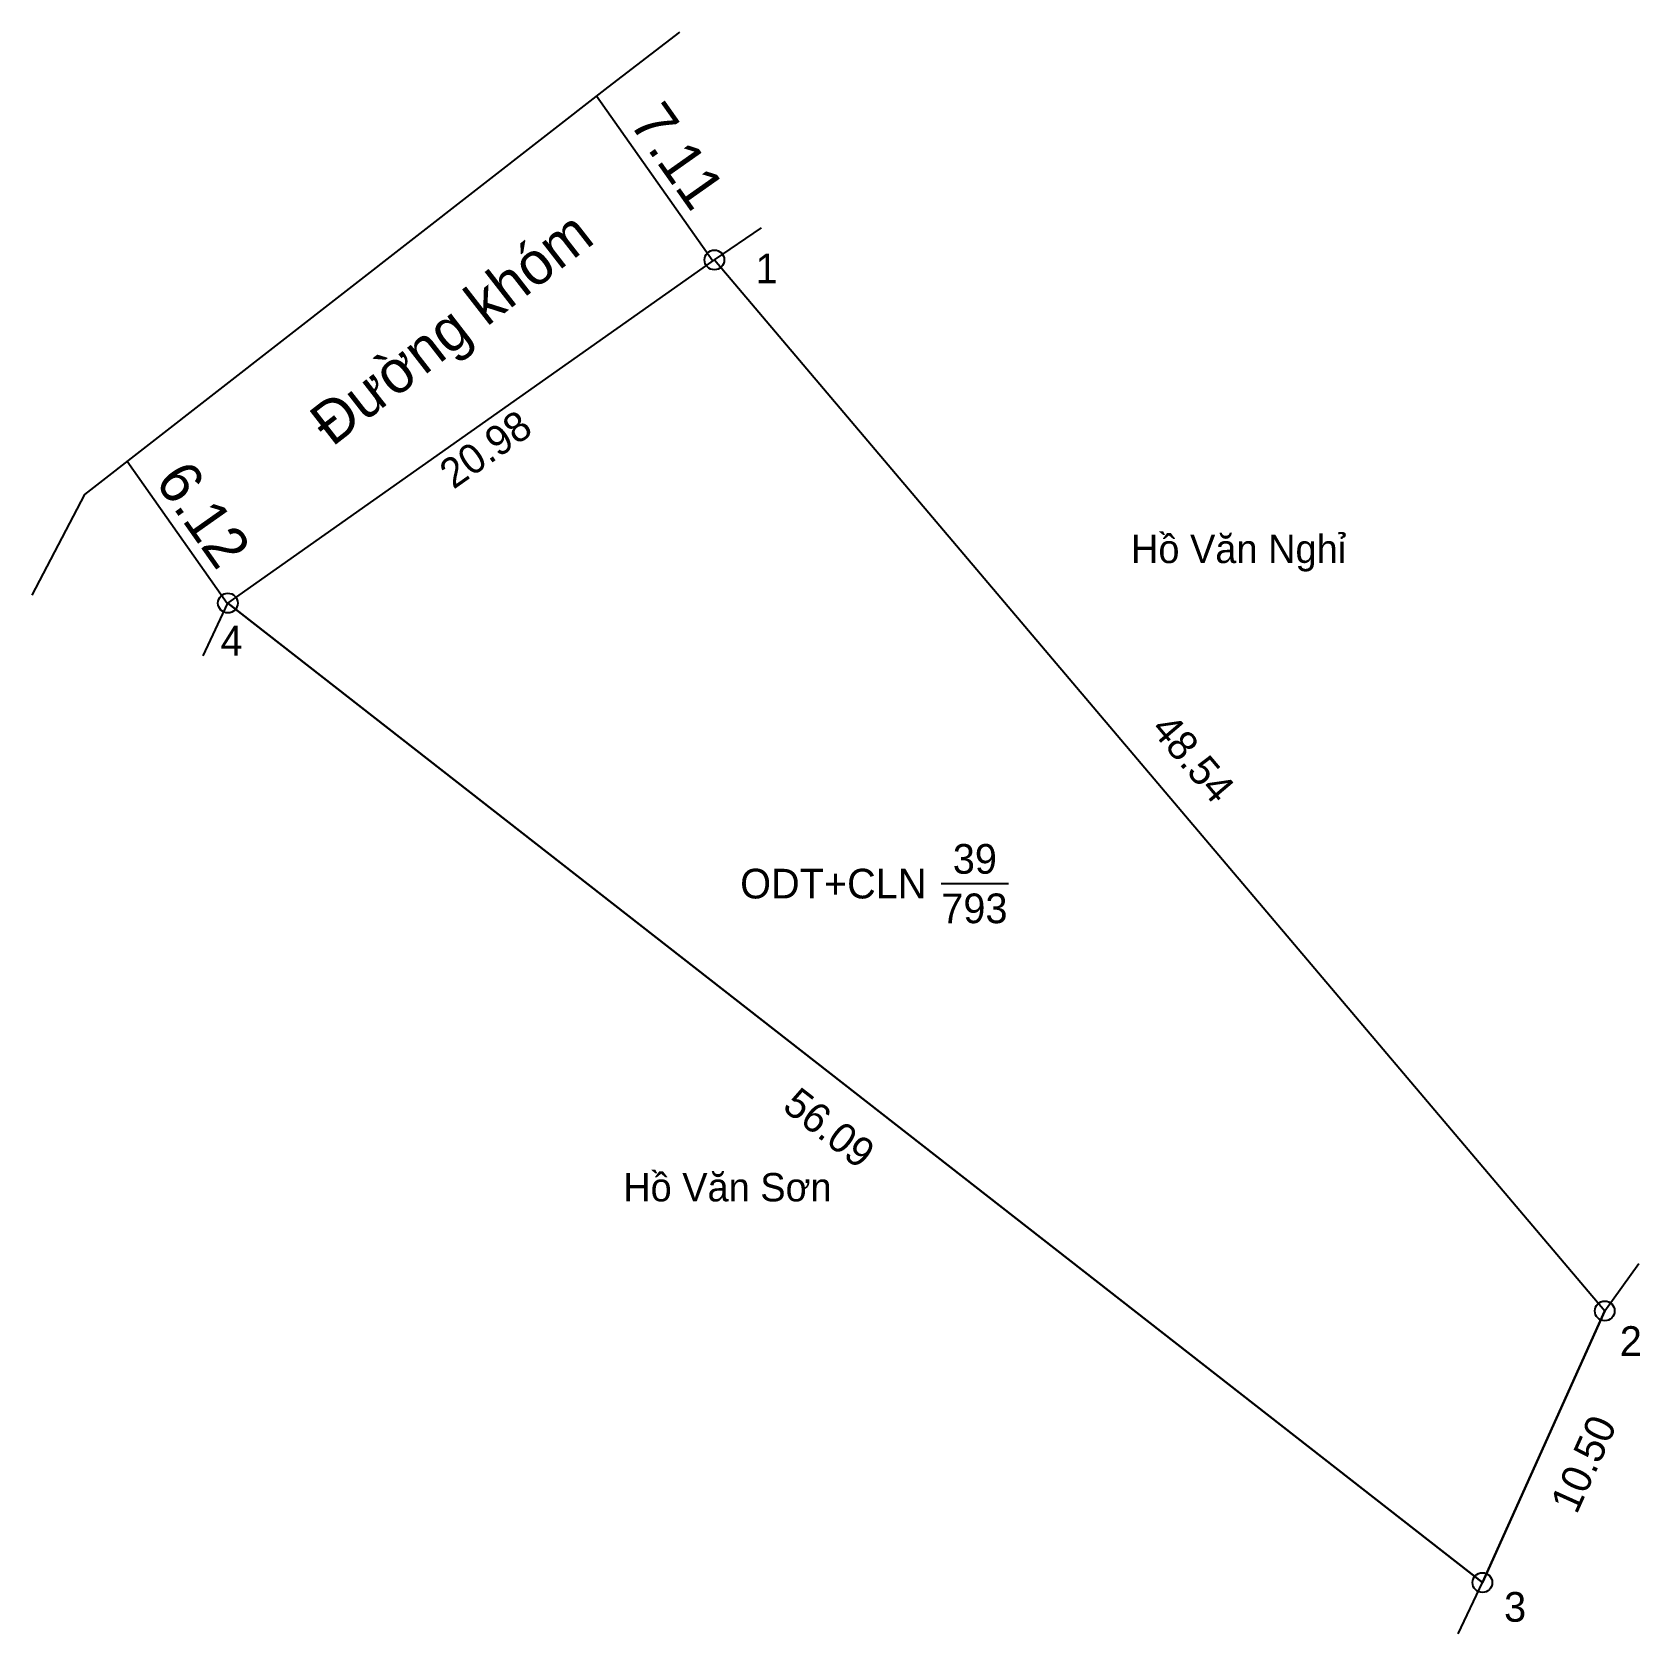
# Model space of a CAD drawing. Extents: x 535870.2 to 535926.8, y 1839172.3 to 1839228.7.
import ezdxf

# ---------------------------------------------------------------- set-up
doc = ezdxf.new("R2010")
doc.units = 0
for name, color, linetype in [('CanhThua', 7, 'Continuous'), ('ChieuDaiCanhThua', 7, 'Continuous'), ('Level 1', 7, 'Continuous'), ('Level 10', 7, 'Continuous'), ('Level 16', 7, 'Continuous'), ('MocDinhThua', 7, 'Continuous'), ('NhanDiaChinhThua', 7, 'Continuous'), ('SoHieuDinhThua', 7, 'Continuous')]:
    doc.layers.add(name, color=color, linetype=linetype)

msp = doc.modelspace()

# ---------------------------------------------------------------- linework, layer by layer
at = {"layer": 'CanhThua'}
for p, q in [((535877.05, 1839208.57), (535894.2, 1839220.66)), ((535894.2, 1839220.66), (535925.58, 1839183.63)), ((535921.27, 1839174.06), (535877.05, 1839208.57)), ((535925.58, 1839183.63), (535921.27, 1839174.06))]:
    msp.add_line(p, q, dxfattribs=at)
at = {"layer": 'Level 10'}
for p, q in [((535894.143, 1839220.62), (535890.048, 1839226.429)), ((535894.2, 1839220.66), (535895.862, 1839221.792)), ((535877.05, 1839208.57), (535894.2, 1839220.66)), ((535894.2, 1839220.66), (535925.58, 1839183.63)), ((535877.026, 1839208.553), (535873.498, 1839213.558)), ((535876.176, 1839206.715), (535877.05, 1839208.57)), ((535877.05, 1839208.57), (535921.27, 1839174.06)), ((535925.58, 1839183.63), (535926.787, 1839185.3)), ((535921.27, 1839174.06), (535925.58, 1839183.63)), ((535920.42, 1839172.254), (535921.27, 1839174.06))]:
    msp.add_line(p, q, dxfattribs=at)
msp.add_lwpolyline([(535870.151, 1839208.853), (535872.01, 1839212.4), (535890.46, 1839226.75), (535892.983, 1839228.685)], dxfattribs=at)
at = {"layer": 'MocDinhThua'}
for centre in [(535894.2, 1839220.66), (535877.05, 1839208.57), (535925.58, 1839183.63), (535921.27, 1839174.06)]:
    msp.add_circle(centre, 0.348, dxfattribs=at)
at = {"layer": 'NhanDiaChinhThua'}
msp.add_line((535902.196, 1839198.687), (535904.567, 1839198.687), dxfattribs=at)

# ---------------------------------------------------------------- texts
at = {"layer": 'ChieuDaiCanhThua'}
for s, rotation, p in [('20.98', 35.1822, (535885.001, 1839212.558)), ('48.54', 310.2786, (535909.547, 1839204.107)), ('56.09', 322.0309, (535896.55, 1839190.748)), ('10.50', 65.7548, (535924.59, 1839176.432))]:
    msp.add_text(s, height=1.0457, rotation=rotation, dxfattribs=at).set_placement(p)
at = {"layer": 'Level 1'}
for s, rotation, p in [('7.11', 305.1822, (535891.164, 1839225.496)), ('Đường khóm', 37.875, (535880.726, 1839214.055)), ('6.12', 305.1822, (535874.449, 1839212.86))]:
    msp.add_text(s, height=1.5, rotation=rotation, dxfattribs=at).set_placement(p)
at = {"layer": 'Level 16'}
for s, height, p in [('Hồ Văn Nghỉ', 1.00002, (535908.884, 1839209.98)), ('Hồ Văn Sơn', 1, (535890.985, 1839187.49))]:
    msp.add_text(s, height=height, dxfattribs=at).set_placement(p)
at = {"layer": 'NhanDiaChinhThua'}
for s, p in [('39', (535902.602, 1839199.035)), ('ODT+CLN', (535895.108, 1839198.164)), ('793', (535902.197, 1839197.292))]:
    msp.add_text(s, height=1.0457, dxfattribs=at).set_placement(p)
at = {"layer": 'SoHieuDinhThua'}
for s, p in [('1', (535895.653, 1839219.835)), ('4', (535876.793, 1839206.723)), ('2', (535926.112, 1839182.046)), ('3', (535922.033, 1839172.681))]:
    msp.add_text(s, height=1.046, dxfattribs=at).set_placement(p)

doc.saveas('drawing.dxf')
